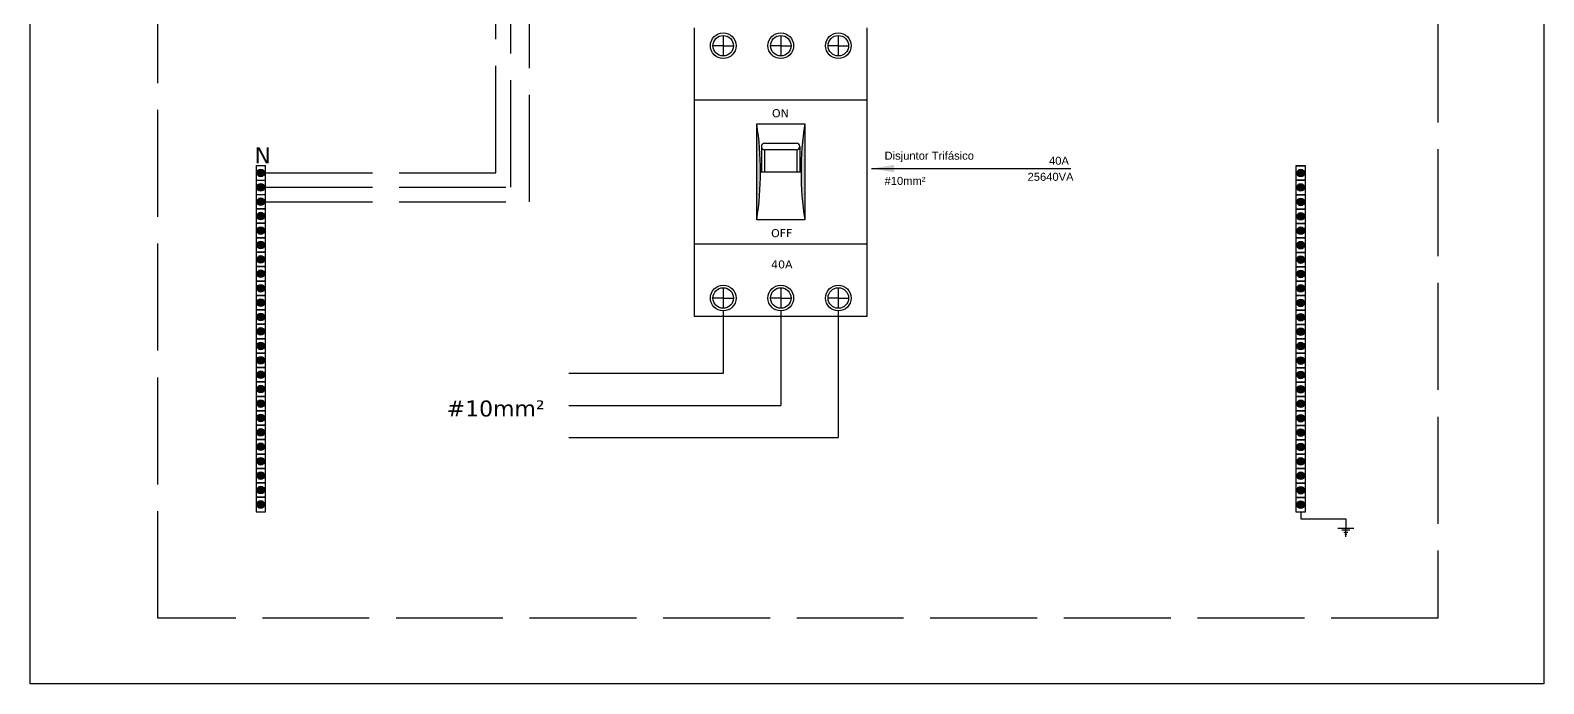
# Model space of a CAD drawing. Header units: millimetres. Extents: x 6732 to 8662, y 3965 to 4362.
# Drawn here: x 8248.2 to 8418.1, y 4151.7 to 4225 of the extents above; entities that cross this region are included whole.
import ezdxf

# ---------------------------------------------------------------- set-up
doc = ezdxf.new("R2010")
doc.units = ezdxf.units.MM
doc.linetypes.add('ACAD_ISO02W100', pattern=[15, 12, -3])
doc.layers.add('Neutro', color=4, linetype='ACAD_ISO02W100')
doc.styles.get("Standard").update_dxf_attribs({"font": 'arial.ttf'})
doc.dimstyles.new('ISO-25', dxfattribs={"dimtxt": 2.5, "dimasz": 2.5, "dimexe": 1.25, "dimexo": 0.625, "dimtad": 1, "dimtxsty": 'Standard', "dimcen": 2.5, "dimadec": 0, "dimazin": 0, "dimtfac": 1, "dimtmove": 0, "dimatfit": 3, "dimfxl": 1, "dimarcsym": 0})

msp = doc.modelspace()

# ---------------------------------------------------------------- hatches: boundary and pattern name
for points in [[(8329.74, 4214.51), (8329.74, 4203.73, 0.078466)], [(8335.13, 4214.51, 0.078466), (8335.13, 4203.73)]]:
    msp.add_hatch(color=256).paths.add_polyline_path(points)
h = msp.add_hatch(color=4)
h.paths.add_polyline_path([(8273.97, 4209.43, 0.36549), (8273.62, 4209.01, 0.36549), (8273.97, 4208.59)])
h.paths.add_polyline_path([(8274.47, 4209.01, 0.36549), (8274.12, 4209.43), (8274.12, 4208.59, 0.36549)])
h = msp.add_hatch(color=3)
h.paths.add_polyline_path([(8390.76, 4209.41, 0.36549), (8390.4, 4208.99, 0.36549), (8390.76, 4208.56)])
h.paths.add_polyline_path([(8391.25, 4208.99, 0.36549), (8390.9, 4209.41), (8390.9, 4208.56, 0.36549)])
h = msp.add_hatch(color=4)
h.paths.add_polyline_path([(8273.97, 4207.81, 0.36549), (8273.62, 4207.39, 0.36549), (8273.97, 4206.97)])
h.paths.add_polyline_path([(8274.47, 4207.39, 0.36549), (8274.12, 4207.81), (8274.12, 4206.97, 0.36549)])
h = msp.add_hatch(color=3)
h.paths.add_polyline_path([(8390.76, 4207.79, 0.36549), (8390.4, 4207.37, 0.36549), (8390.76, 4206.95)])
h.paths.add_polyline_path([(8391.25, 4207.37, 0.36549), (8390.9, 4207.79), (8390.9, 4206.95, 0.36549)])
h = msp.add_hatch(color=4)
h.paths.add_polyline_path([(8273.97, 4206.19, 0.36549), (8273.62, 4205.77, 0.36549), (8273.97, 4205.35)])
h.paths.add_polyline_path([(8274.47, 4205.77, 0.36549), (8274.12, 4206.19), (8274.12, 4205.35, 0.36549)])
h = msp.add_hatch(color=4)
h.paths.add_polyline_path([(8273.97, 4204.58, 0.36549), (8273.62, 4204.16, 0.36549), (8273.97, 4203.74)])
h.paths.add_polyline_path([(8274.47, 4204.16, 0.36549), (8274.12, 4204.58), (8274.12, 4203.74, 0.36549)])
h = msp.add_hatch(color=3)
h.paths.add_polyline_path([(8390.76, 4206.17, 0.36549), (8390.4, 4205.75, 0.36549), (8390.76, 4205.33)])
h.paths.add_polyline_path([(8391.25, 4205.75, 0.36549), (8390.9, 4206.17), (8390.9, 4205.33, 0.36549)])
h = msp.add_hatch(color=3)
h.paths.add_polyline_path([(8390.76, 4204.56, 0.36549), (8390.4, 4204.13, 0.36549), (8390.76, 4203.71)])
h.paths.add_polyline_path([(8391.25, 4204.13, 0.36549), (8390.9, 4204.56), (8390.9, 4203.71, 0.36549)])
h = msp.add_hatch(color=4)
h.paths.add_polyline_path([(8273.97, 4202.96, 0.36549), (8273.62, 4202.54, 0.36549), (8273.97, 4202.12)])
h.paths.add_polyline_path([(8274.47, 4202.54, 0.36549), (8274.12, 4202.96), (8274.12, 4202.12, 0.36549)])
h = msp.add_hatch(color=3)
h.paths.add_polyline_path([(8390.76, 4202.94, 0.36549), (8390.4, 4202.52, 0.36549), (8390.76, 4202.1)])
h.paths.add_polyline_path([(8391.25, 4202.52, 0.36549), (8390.9, 4202.94), (8390.9, 4202.1, 0.36549)])
h = msp.add_hatch(color=4)
h.paths.add_polyline_path([(8273.97, 4201.34, 0.36549), (8273.62, 4200.92, 0.36549), (8273.97, 4200.5)])
h.paths.add_polyline_path([(8274.47, 4200.92, 0.36549), (8274.12, 4201.34), (8274.12, 4200.5, 0.36549)])
h = msp.add_hatch(color=3)
h.paths.add_polyline_path([(8390.76, 4201.32, 0.36549), (8390.4, 4200.9, 0.36549), (8390.76, 4200.48)])
h.paths.add_polyline_path([(8391.25, 4200.9, 0.36549), (8390.9, 4201.32), (8390.9, 4200.48, 0.36549)])
h = msp.add_hatch(color=4)
h.paths.add_polyline_path([(8273.97, 4199.73, 0.36549), (8273.62, 4199.3, 0.36549), (8273.97, 4198.88)])
h.paths.add_polyline_path([(8274.47, 4199.3, 0.36549), (8274.12, 4199.73), (8274.12, 4198.88, 0.36549)])
h = msp.add_hatch(color=3)
h.paths.add_polyline_path([(8390.76, 4199.7, 0.36549), (8390.4, 4199.28, 0.36549), (8390.76, 4198.86)])
h.paths.add_polyline_path([(8391.25, 4199.28, 0.36549), (8390.9, 4199.7), (8390.9, 4198.86, 0.36549)])
h = msp.add_hatch(color=4)
h.paths.add_polyline_path([(8273.97, 4198.11, 0.36549), (8273.62, 4197.69, 0.36549), (8273.97, 4197.27)])
h.paths.add_polyline_path([(8274.47, 4197.69, 0.36549), (8274.12, 4198.11), (8274.12, 4197.27, 0.36549)])
h = msp.add_hatch(color=3)
h.paths.add_polyline_path([(8390.76, 4198.09, 0.36549), (8390.4, 4197.67, 0.36549), (8390.76, 4197.24)])
h.paths.add_polyline_path([(8391.25, 4197.67, 0.36549), (8390.9, 4198.09), (8390.9, 4197.24, 0.36549)])
h = msp.add_hatch(color=4)
h.paths.add_polyline_path([(8273.97, 4196.49, 0.36549), (8273.62, 4196.07, 0.36549), (8273.97, 4195.65)])
h.paths.add_polyline_path([(8274.47, 4196.07, 0.36549), (8274.12, 4196.49), (8274.12, 4195.65, 0.36549)])
h = msp.add_hatch(color=3)
h.paths.add_polyline_path([(8390.76, 4196.47, 0.36549), (8390.4, 4196.05, 0.36549), (8390.76, 4195.63)])
h.paths.add_polyline_path([(8391.25, 4196.05, 0.36549), (8390.9, 4196.47), (8390.9, 4195.63, 0.36549)])
h = msp.add_hatch(color=4)
h.paths.add_polyline_path([(8273.97, 4194.87, 0.36549), (8273.62, 4194.45, 0.36549), (8273.97, 4194.03)])
h.paths.add_polyline_path([(8274.47, 4194.45, 0.36549), (8274.12, 4194.87), (8274.12, 4194.03, 0.36549)])
h = msp.add_hatch(color=3)
h.paths.add_polyline_path([(8390.76, 4194.85, 0.36549), (8390.4, 4194.43, 0.36549), (8390.76, 4194.01)])
h.paths.add_polyline_path([(8391.25, 4194.43, 0.36549), (8390.9, 4194.85), (8390.9, 4194.01, 0.36549)])
h = msp.add_hatch(color=4)
h.paths.add_polyline_path([(8273.97, 4193.26, 0.36549), (8273.62, 4192.84, 0.36549), (8273.97, 4192.42)])
h.paths.add_polyline_path([(8274.47, 4192.84, 0.36549), (8274.12, 4193.26), (8274.12, 4192.42, 0.36549)])
h = msp.add_hatch(color=3)
h.paths.add_polyline_path([(8390.76, 4193.23, 0.36549), (8390.4, 4192.81, 0.36549), (8390.76, 4192.39)])
h.paths.add_polyline_path([(8391.25, 4192.81, 0.36549), (8390.9, 4193.23), (8390.9, 4192.39, 0.36549)])
h = msp.add_hatch(color=4)
h.paths.add_polyline_path([(8273.97, 4191.64, 0.36549), (8273.62, 4191.22, 0.36549), (8273.97, 4190.8)])
h.paths.add_polyline_path([(8274.47, 4191.22, 0.36549), (8274.12, 4191.64), (8274.12, 4190.8, 0.36549)])
h = msp.add_hatch(color=3)
h.paths.add_polyline_path([(8390.76, 4191.62, 0.36549), (8390.4, 4191.2, 0.36549), (8390.76, 4190.78)])
h.paths.add_polyline_path([(8391.25, 4191.2, 0.36549), (8390.9, 4191.62), (8390.9, 4190.78, 0.36549)])
h = msp.add_hatch(color=4)
h.paths.add_polyline_path([(8273.97, 4190.02, 0.36549), (8273.62, 4189.6, 0.36549), (8273.97, 4189.18)])
h.paths.add_polyline_path([(8274.47, 4189.6, 0.36549), (8274.12, 4190.02), (8274.12, 4189.18, 0.36549)])
h = msp.add_hatch(color=3)
h.paths.add_polyline_path([(8390.76, 4190, 0.36549), (8390.4, 4189.58, 0.36549), (8390.76, 4189.16)])
h.paths.add_polyline_path([(8391.25, 4189.58, 0.36549), (8390.9, 4190), (8390.9, 4189.16, 0.36549)])
h = msp.add_hatch(color=4)
h.paths.add_polyline_path([(8273.97, 4188.41, 0.36549), (8273.62, 4187.98, 0.36549), (8273.97, 4187.56)])
h.paths.add_polyline_path([(8274.47, 4187.98, 0.36549), (8274.12, 4188.41), (8274.12, 4187.56, 0.36549)])
h = msp.add_hatch(color=3)
h.paths.add_polyline_path([(8390.76, 4188.38, 0.36549), (8390.4, 4187.96, 0.36549), (8390.76, 4187.54)])
h.paths.add_polyline_path([(8391.25, 4187.96, 0.36549), (8390.9, 4188.38), (8390.9, 4187.54, 0.36549)])
h = msp.add_hatch(color=4)
h.paths.add_polyline_path([(8273.97, 4186.79, 0.36549), (8273.62, 4186.37, 0.36549), (8273.97, 4185.95)])
h.paths.add_polyline_path([(8274.47, 4186.37, 0.36549), (8274.12, 4186.79), (8274.12, 4185.95, 0.36549)])
h = msp.add_hatch(color=3)
h.paths.add_polyline_path([(8390.76, 4186.77, 0.36549), (8390.4, 4186.35, 0.36549), (8390.76, 4185.92)])
h.paths.add_polyline_path([(8391.25, 4186.35, 0.36549), (8390.9, 4186.77), (8390.9, 4185.92, 0.36549)])
h = msp.add_hatch(color=4)
h.paths.add_polyline_path([(8273.97, 4185.17, 0.36549), (8273.62, 4184.75, 0.36549), (8273.97, 4184.33)])
h.paths.add_polyline_path([(8274.47, 4184.75, 0.36549), (8274.12, 4185.17), (8274.12, 4184.33, 0.36549)])
h = msp.add_hatch(color=3)
h.paths.add_polyline_path([(8390.76, 4185.15, 0.36549), (8390.4, 4184.73, 0.36549), (8390.76, 4184.31)])
h.paths.add_polyline_path([(8391.25, 4184.73, 0.36549), (8390.9, 4185.15), (8390.9, 4184.31, 0.36549)])
h = msp.add_hatch(color=4)
h.paths.add_polyline_path([(8273.97, 4183.55, 0.36549), (8273.62, 4183.13, 0.36549), (8273.97, 4182.71)])
h.paths.add_polyline_path([(8274.47, 4183.13, 0.36549), (8274.12, 4183.55), (8274.12, 4182.71, 0.36549)])
h = msp.add_hatch(color=3)
h.paths.add_polyline_path([(8390.76, 4183.53, 0.36549), (8390.4, 4183.11, 0.36549), (8390.76, 4182.69)])
h.paths.add_polyline_path([(8391.25, 4183.11, 0.36549), (8390.9, 4183.53), (8390.9, 4182.69, 0.36549)])
h = msp.add_hatch(color=4)
h.paths.add_polyline_path([(8273.97, 4181.94, 0.36549), (8273.62, 4181.52, 0.36549), (8273.97, 4181.1)])
h.paths.add_polyline_path([(8274.47, 4181.52, 0.36549), (8274.12, 4181.94), (8274.12, 4181.1, 0.36549)])
h = msp.add_hatch(color=3)
h.paths.add_polyline_path([(8390.76, 4181.91, 0.36549), (8390.4, 4181.49, 0.36549), (8390.76, 4181.07)])
h.paths.add_polyline_path([(8391.25, 4181.49, 0.36549), (8390.9, 4181.91), (8390.9, 4181.07, 0.36549)])
h = msp.add_hatch(color=4)
h.paths.add_polyline_path([(8273.97, 4180.32, 0.36549), (8273.62, 4179.9, 0.36549), (8273.97, 4179.48)])
h.paths.add_polyline_path([(8274.47, 4179.9, 0.36549), (8274.12, 4180.32), (8274.12, 4179.48, 0.36549)])
h = msp.add_hatch(color=3)
h.paths.add_polyline_path([(8390.76, 4180.3, 0.36549), (8390.4, 4179.88, 0.36549), (8390.76, 4179.46)])
h.paths.add_polyline_path([(8391.25, 4179.88, 0.36549), (8390.9, 4180.3), (8390.9, 4179.46, 0.36549)])
h = msp.add_hatch(color=4)
h.paths.add_polyline_path([(8273.97, 4178.7, 0.36549), (8273.62, 4178.28, 0.36549), (8273.97, 4177.86)])
h.paths.add_polyline_path([(8274.47, 4178.28, 0.36549), (8274.12, 4178.7), (8274.12, 4177.86, 0.36549)])
h = msp.add_hatch(color=3)
h.paths.add_polyline_path([(8390.76, 4178.68, 0.36549), (8390.4, 4178.26, 0.36549), (8390.76, 4177.84)])
h.paths.add_polyline_path([(8391.25, 4178.26, 0.36549), (8390.9, 4178.68), (8390.9, 4177.84, 0.36549)])
h = msp.add_hatch(color=4)
h.paths.add_polyline_path([(8273.97, 4177.09, 0.36549), (8273.62, 4176.66, 0.36549), (8273.97, 4176.24)])
h.paths.add_polyline_path([(8274.47, 4176.66, 0.36549), (8274.12, 4177.09), (8274.12, 4176.24, 0.36549)])
h = msp.add_hatch(color=3)
h.paths.add_polyline_path([(8390.76, 4177.06, 0.36549), (8390.4, 4176.64, 0.36549), (8390.76, 4176.22)])
h.paths.add_polyline_path([(8391.25, 4176.64, 0.36549), (8390.9, 4177.06), (8390.9, 4176.22, 0.36549)])
h = msp.add_hatch(color=4)
h.paths.add_polyline_path([(8273.97, 4175.47, 0.36549), (8273.62, 4175.05, 0.36549), (8273.97, 4174.63)])
h.paths.add_polyline_path([(8274.47, 4175.05, 0.36549), (8274.12, 4175.47), (8274.12, 4174.63, 0.36549)])
h = msp.add_hatch(color=3)
h.paths.add_polyline_path([(8390.76, 4175.45, 0.36549), (8390.4, 4175.03, 0.36549), (8390.76, 4174.6)])
h.paths.add_polyline_path([(8391.25, 4175.03, 0.36549), (8390.9, 4175.45), (8390.9, 4174.6, 0.36549)])
h = msp.add_hatch(color=4)
h.paths.add_polyline_path([(8273.97, 4173.85, 0.36549), (8273.62, 4173.43, 0.36549), (8273.97, 4173.01)])
h.paths.add_polyline_path([(8274.47, 4173.43, 0.36549), (8274.12, 4173.85), (8274.12, 4173.01, 0.36549)])
h = msp.add_hatch(color=3)
h.paths.add_polyline_path([(8390.76, 4173.83, 0.36549), (8390.4, 4173.41, 0.36549), (8390.76, 4172.99)])
h.paths.add_polyline_path([(8391.25, 4173.41, 0.36549), (8390.9, 4173.83), (8390.9, 4172.99, 0.36549)])
h = msp.add_hatch(color=4)
h.paths.add_polyline_path([(8273.97, 4172.23, 0.36549), (8273.62, 4171.81, 0.36549), (8273.97, 4171.39)])
h.paths.add_polyline_path([(8274.47, 4171.81, 0.36549), (8274.12, 4172.23), (8274.12, 4171.39, 0.36549)])
h = msp.add_hatch(color=3)
h.paths.add_polyline_path([(8390.76, 4172.21, 0.36549), (8390.4, 4171.79, 0.36549), (8390.76, 4171.37)])
h.paths.add_polyline_path([(8391.25, 4171.79, 0.36549), (8390.9, 4172.21), (8390.9, 4171.37, 0.36549)])

# ---------------------------------------------------------------- linework, layer by layer
at = {"color": 3, "linetype": 'ACAD_ISO02W100'}
for p, q in [((8262.49, 4159.07), (8262.49, 4346.66)), ((8406.23, 4346.66), (8406.23, 4159.07)), ((8406.23, 4159.07), (8262.49, 4159.07))]:
    msp.add_line(p, q, dxfattribs=at)
for p, q in [((8322.73, 4225.29), (8322.73, 4192.95)), ((8342.14, 4192.95), (8342.14, 4225.29)), ((8325.97, 4223.27), (8324.82, 4223.27)), ((8325.97, 4224.42), (8325.97, 4223.27)), ((8325.97, 4223.27), (8325.97, 4222.13)), ((8325.97, 4223.27), (8327.11, 4223.27)), ((8332.44, 4223.27), (8331.29, 4223.27)), ((8332.44, 4224.42), (8332.44, 4223.27)), ((8332.44, 4223.27), (8332.44, 4222.13)), ((8332.44, 4223.27), (8333.58, 4223.27)), ((8338.9, 4223.27), (8337.76, 4223.27)), ((8338.9, 4224.42), (8338.9, 4223.27)), ((8338.9, 4223.27), (8338.9, 4222.13)), ((8338.9, 4223.27), (8340.05, 4223.27)), ((8322.73, 4217.21), (8335.67, 4217.21)), ((8329.2, 4217.21), (8342.14, 4217.21)), ((8329.74, 4214.51), (8335.13, 4214.51)), ((8329.74, 4203.73), (8329.74, 4214.51)), ((8335.13, 4214.51), (8335.13, 4203.73)), ((8330.27, 4211.97), (8330.27, 4209.12)), ((8330.62, 4212.33), (8334.22, 4212.33)), ((8334.22, 4211.61), (8330.62, 4211.61)), ((8330.62, 4211.61), (8330.62, 4209.12)), ((8334.23, 4211.61), (8334.23, 4209.12)), ((8334.58, 4211.97), (8334.58, 4209.12)), ((8330.16, 4209.12), (8334.71, 4209.12)), ((8335.13, 4203.73), (8329.74, 4203.73)), ((8322.73, 4201.04), (8335.67, 4201.04)), ((8329.2, 4201.04), (8342.14, 4201.04)), ((8325.97, 4196.12), (8325.97, 4194.97)), ((8332.44, 4196.12), (8332.44, 4194.97)), ((8338.9, 4196.12), (8338.9, 4194.97)), ((8325.97, 4194.97), (8324.82, 4194.97)), ((8325.97, 4194.97), (8325.97, 4193.83)), ((8325.97, 4194.97), (8327.11, 4194.97)), ((8332.44, 4194.97), (8331.29, 4194.97)), ((8332.44, 4194.97), (8332.44, 4193.83)), ((8332.44, 4194.97), (8333.58, 4194.97)), ((8338.9, 4194.97), (8337.76, 4194.97)), ((8338.9, 4194.97), (8338.9, 4193.83)), ((8338.9, 4194.97), (8340.05, 4194.97)), ((8322.73, 4192.95), (8342.14, 4192.95))]:
    msp.add_line(p, q)
at = {"color": 4}
for p, q in [((8273.51, 4209.82), (8273.51, 4208.2)), ((8273.51, 4209.82), (8274.58, 4209.82)), ((8274.58, 4208.2), (8274.58, 4209.82)), ((8273.51, 4208.2), (8273.51, 4206.58)), ((8273.51, 4208.2), (8274.58, 4208.2)), ((8273.51, 4208.2), (8274.58, 4208.2)), ((8273.97, 4208.59), (8273.97, 4209.43)), ((8274.12, 4208.59), (8274.12, 4209.43)), ((8274.58, 4206.58), (8274.58, 4208.2)), ((8273.51, 4206.58), (8273.51, 4204.96)), ((8273.51, 4206.58), (8274.58, 4206.58)), ((8273.51, 4206.58), (8274.58, 4206.58)), ((8273.97, 4206.97), (8273.97, 4207.81)), ((8274.12, 4206.97), (8274.12, 4207.81)), ((8274.58, 4204.96), (8274.58, 4206.58)), ((8274.58, 4204.96), (8273.51, 4204.96)), ((8273.51, 4204.96), (8273.51, 4203.35)), ((8273.51, 4204.96), (8274.58, 4204.96)), ((8273.51, 4204.96), (8274.58, 4204.96)), ((8273.97, 4205.35), (8273.97, 4206.19)), ((8273.97, 4203.74), (8273.97, 4204.58)), ((8274.12, 4205.35), (8274.12, 4206.19)), ((8274.12, 4203.74), (8274.12, 4204.58)), ((8274.58, 4203.35), (8274.58, 4204.96)), ((8274.58, 4203.35), (8273.51, 4203.35)), ((8273.51, 4203.35), (8273.51, 4201.73)), ((8273.51, 4203.35), (8274.58, 4203.35)), ((8273.97, 4202.12), (8273.97, 4202.96)), ((8274.12, 4202.12), (8274.12, 4202.96)), ((8274.58, 4201.73), (8274.58, 4203.35)), ((8274.58, 4201.73), (8273.51, 4201.73)), ((8273.51, 4201.73), (8273.51, 4200.11)), ((8273.51, 4201.73), (8274.58, 4201.73)), ((8273.97, 4200.5), (8273.97, 4201.34)), ((8274.12, 4200.5), (8274.12, 4201.34)), ((8274.58, 4200.11), (8274.58, 4201.73)), ((8274.58, 4200.11), (8273.51, 4200.11)), ((8273.51, 4200.11), (8273.51, 4198.5)), ((8273.51, 4200.11), (8274.58, 4200.11)), ((8273.97, 4198.88), (8273.97, 4199.73)), ((8274.12, 4198.88), (8274.12, 4199.73)), ((8274.58, 4198.5), (8274.58, 4200.11)), ((8274.58, 4198.5), (8273.51, 4198.5)), ((8273.51, 4198.5), (8273.51, 4196.88)), ((8273.51, 4198.5), (8274.58, 4198.5)), ((8273.97, 4197.27), (8273.97, 4198.11)), ((8274.12, 4197.27), (8274.12, 4198.11)), ((8274.58, 4196.88), (8274.58, 4198.5)), ((8274.58, 4196.88), (8273.51, 4196.88)), ((8273.51, 4196.88), (8273.51, 4195.26)), ((8273.51, 4196.88), (8274.58, 4196.88)), ((8273.97, 4195.65), (8273.97, 4196.49)), ((8274.12, 4195.65), (8274.12, 4196.49)), ((8274.58, 4195.26), (8274.58, 4196.88)), ((8274.58, 4195.26), (8273.51, 4195.26)), ((8273.51, 4195.26), (8273.51, 4193.64)), ((8273.51, 4195.26), (8274.58, 4195.26)), ((8273.97, 4194.03), (8273.97, 4194.87)), ((8274.12, 4194.03), (8274.12, 4194.87)), ((8274.58, 4193.64), (8274.58, 4195.26)), ((8274.58, 4193.64), (8273.51, 4193.64)), ((8273.51, 4193.64), (8273.51, 4192.03)), ((8273.51, 4193.64), (8274.58, 4193.64)), ((8273.97, 4192.42), (8273.97, 4193.26)), ((8274.12, 4192.42), (8274.12, 4193.26)), ((8274.58, 4192.03), (8274.58, 4193.64)), ((8274.58, 4192.03), (8273.51, 4192.03)), ((8273.51, 4192.03), (8273.51, 4190.41)), ((8273.51, 4192.03), (8274.58, 4192.03)), ((8273.97, 4190.8), (8273.97, 4191.64)), ((8274.12, 4190.8), (8274.12, 4191.64)), ((8274.58, 4190.41), (8274.58, 4192.03)), ((8274.58, 4190.41), (8273.51, 4190.41)), ((8273.51, 4190.41), (8273.51, 4188.79)), ((8273.51, 4190.41), (8274.58, 4190.41)), ((8273.97, 4189.18), (8273.97, 4190.02)), ((8274.12, 4189.18), (8274.12, 4190.02)), ((8274.58, 4188.79), (8274.58, 4190.41)), ((8274.58, 4188.79), (8273.51, 4188.79)), ((8273.51, 4188.79), (8273.51, 4187.18)), ((8273.51, 4188.79), (8274.58, 4188.79)), ((8273.97, 4187.56), (8273.97, 4188.41)), ((8274.12, 4187.56), (8274.12, 4188.41)), ((8274.58, 4187.18), (8274.58, 4188.79)), ((8274.58, 4187.18), (8273.51, 4187.18)), ((8273.51, 4187.18), (8273.51, 4185.56)), ((8273.51, 4187.18), (8274.58, 4187.18)), ((8273.97, 4185.95), (8273.97, 4186.79)), ((8274.12, 4185.95), (8274.12, 4186.79)), ((8274.58, 4185.56), (8274.58, 4187.18)), ((8274.58, 4185.56), (8273.51, 4185.56)), ((8273.51, 4185.56), (8273.51, 4183.94)), ((8273.51, 4185.56), (8274.58, 4185.56)), ((8273.97, 4184.33), (8273.97, 4185.17)), ((8274.12, 4184.33), (8274.12, 4185.17)), ((8274.58, 4183.94), (8274.58, 4185.56)), ((8274.58, 4183.94), (8273.51, 4183.94)), ((8273.51, 4183.94), (8273.51, 4182.32)), ((8273.51, 4183.94), (8274.58, 4183.94)), ((8273.97, 4182.71), (8273.97, 4183.55)), ((8274.12, 4182.71), (8274.12, 4183.55)), ((8274.58, 4182.32), (8274.58, 4183.94)), ((8274.58, 4182.32), (8273.51, 4182.32)), ((8273.51, 4182.32), (8273.51, 4180.71)), ((8273.51, 4182.32), (8274.58, 4182.32)), ((8273.97, 4181.1), (8273.97, 4181.94)), ((8274.12, 4181.1), (8274.12, 4181.94)), ((8274.58, 4180.71), (8274.58, 4182.32)), ((8274.58, 4180.71), (8273.51, 4180.71)), ((8273.51, 4180.71), (8273.51, 4179.09)), ((8273.51, 4180.71), (8274.58, 4180.71)), ((8274.58, 4179.09), (8273.51, 4179.09)), ((8273.51, 4179.09), (8273.51, 4177.47)), ((8273.51, 4179.09), (8274.58, 4179.09)), ((8273.97, 4179.48), (8273.97, 4180.32)), ((8274.12, 4179.48), (8274.12, 4180.32)), ((8274.58, 4179.09), (8274.58, 4180.71)), ((8274.58, 4177.47), (8274.58, 4179.09)), ((8274.58, 4177.47), (8273.51, 4177.47)), ((8273.51, 4177.47), (8273.51, 4175.86)), ((8273.51, 4177.47), (8274.58, 4177.47)), ((8273.97, 4177.86), (8273.97, 4178.7)), ((8274.12, 4177.86), (8274.12, 4178.7)), ((8274.58, 4175.86), (8274.58, 4177.47)), ((8274.58, 4175.86), (8273.51, 4175.86)), ((8273.51, 4175.86), (8273.51, 4174.24)), ((8273.51, 4175.86), (8274.58, 4175.86)), ((8273.97, 4176.24), (8273.97, 4177.09)), ((8274.12, 4176.24), (8274.12, 4177.09)), ((8274.58, 4174.24), (8274.58, 4175.86)), ((8274.58, 4174.24), (8273.51, 4174.24)), ((8273.51, 4174.24), (8273.51, 4172.62)), ((8273.51, 4174.24), (8274.58, 4174.24)), ((8273.97, 4174.63), (8273.97, 4175.47)), ((8274.12, 4174.63), (8274.12, 4175.47)), ((8274.58, 4172.62), (8274.58, 4174.24)), ((8274.58, 4172.62), (8273.51, 4172.62)), ((8273.51, 4172.62), (8273.51, 4171)), ((8273.51, 4172.62), (8274.58, 4172.62)), ((8273.97, 4173.01), (8273.97, 4173.85)), ((8274.12, 4173.01), (8274.12, 4173.85)), ((8274.58, 4171), (8274.58, 4172.62)), ((8273.51, 4171), (8274.58, 4171)), ((8273.97, 4171.39), (8273.97, 4172.23)), ((8274.12, 4171.39), (8274.12, 4172.23))]:
    msp.add_line(p, q, dxfattribs=at)
at = {"color": 3}
for p, q in [((8391.37, 4209.79), (8390.29, 4209.79)), ((8390.29, 4209.79), (8390.29, 4208.18)), ((8390.29, 4209.79), (8391.37, 4209.79)), ((8391.37, 4208.18), (8391.37, 4209.79)), ((8391.37, 4208.18), (8390.29, 4208.18)), ((8390.29, 4208.18), (8390.29, 4206.56)), ((8390.29, 4208.18), (8391.37, 4208.18)), ((8390.29, 4208.18), (8391.37, 4208.18)), ((8390.76, 4208.56), (8390.76, 4209.41)), ((8390.9, 4208.56), (8390.9, 4209.41)), ((8391.37, 4206.56), (8391.37, 4208.18)), ((8391.37, 4206.56), (8390.29, 4206.56)), ((8390.29, 4206.56), (8390.29, 4204.94)), ((8390.29, 4206.56), (8391.37, 4206.56)), ((8390.29, 4206.56), (8391.37, 4206.56)), ((8390.76, 4206.95), (8390.76, 4207.79)), ((8390.9, 4206.95), (8390.9, 4207.79)), ((8391.37, 4204.94), (8391.37, 4206.56)), ((8391.37, 4204.94), (8390.29, 4204.94)), ((8390.29, 4204.94), (8390.29, 4203.33)), ((8390.29, 4204.94), (8391.37, 4204.94)), ((8390.29, 4204.94), (8391.37, 4204.94)), ((8390.76, 4205.33), (8390.76, 4206.17)), ((8390.76, 4203.71), (8390.76, 4204.56)), ((8390.9, 4205.33), (8390.9, 4206.17)), ((8390.9, 4203.71), (8390.9, 4204.56)), ((8391.37, 4203.33), (8391.37, 4204.94)), ((8391.37, 4203.33), (8390.29, 4203.33)), ((8390.29, 4203.33), (8390.29, 4201.71)), ((8390.29, 4203.33), (8391.37, 4203.33)), ((8390.29, 4203.33), (8391.37, 4203.33)), ((8390.76, 4202.1), (8390.76, 4202.94)), ((8390.9, 4202.1), (8390.9, 4202.94)), ((8391.37, 4201.71), (8391.37, 4203.33)), ((8391.37, 4201.71), (8390.29, 4201.71)), ((8390.29, 4201.71), (8390.29, 4200.09)), ((8390.29, 4201.71), (8391.37, 4201.71)), ((8390.29, 4201.71), (8391.37, 4201.71)), ((8390.76, 4200.48), (8390.76, 4201.32)), ((8390.9, 4200.48), (8390.9, 4201.32)), ((8391.37, 4200.09), (8391.37, 4201.71)), ((8391.37, 4200.09), (8390.29, 4200.09)), ((8390.29, 4200.09), (8390.29, 4198.47)), ((8390.29, 4200.09), (8391.37, 4200.09)), ((8390.29, 4200.09), (8391.37, 4200.09)), ((8390.76, 4198.86), (8390.76, 4199.7)), ((8390.9, 4198.86), (8390.9, 4199.7)), ((8391.37, 4198.47), (8391.37, 4200.09)), ((8391.37, 4198.47), (8390.29, 4198.47)), ((8390.29, 4198.47), (8390.29, 4196.86)), ((8390.29, 4198.47), (8391.37, 4198.47)), ((8390.76, 4197.24), (8390.76, 4198.09)), ((8390.9, 4197.24), (8390.9, 4198.09)), ((8391.37, 4196.86), (8391.37, 4198.47)), ((8391.37, 4196.86), (8390.29, 4196.86)), ((8390.29, 4196.86), (8390.29, 4195.24)), ((8390.29, 4196.86), (8391.37, 4196.86)), ((8390.76, 4195.63), (8390.76, 4196.47)), ((8390.9, 4195.63), (8390.9, 4196.47)), ((8391.37, 4195.24), (8391.37, 4196.86)), ((8391.37, 4195.24), (8390.29, 4195.24)), ((8390.29, 4195.24), (8390.29, 4193.62)), ((8390.29, 4195.24), (8391.37, 4195.24)), ((8390.76, 4194.01), (8390.76, 4194.85)), ((8390.9, 4194.01), (8390.9, 4194.85)), ((8391.37, 4193.62), (8391.37, 4195.24)), ((8391.37, 4193.62), (8390.29, 4193.62)), ((8390.29, 4193.62), (8390.29, 4192.01)), ((8390.29, 4193.62), (8391.37, 4193.62)), ((8390.76, 4192.39), (8390.76, 4193.23)), ((8390.9, 4192.39), (8390.9, 4193.23)), ((8391.37, 4192.01), (8391.37, 4193.62)), ((8391.37, 4192.01), (8390.29, 4192.01)), ((8390.29, 4192.01), (8390.29, 4190.39)), ((8390.29, 4192.01), (8391.37, 4192.01)), ((8390.76, 4190.78), (8390.76, 4191.62)), ((8390.9, 4190.78), (8390.9, 4191.62)), ((8391.37, 4190.39), (8391.37, 4192.01)), ((8391.37, 4190.39), (8390.29, 4190.39)), ((8390.29, 4190.39), (8390.29, 4188.77)), ((8390.29, 4190.39), (8391.37, 4190.39)), ((8390.76, 4189.16), (8390.76, 4190)), ((8390.9, 4189.16), (8390.9, 4190)), ((8391.37, 4188.77), (8391.37, 4190.39)), ((8391.37, 4188.77), (8390.29, 4188.77)), ((8390.29, 4188.77), (8390.29, 4187.15)), ((8390.29, 4188.77), (8391.37, 4188.77)), ((8390.76, 4187.54), (8390.76, 4188.38)), ((8390.9, 4187.54), (8390.9, 4188.38)), ((8391.37, 4187.15), (8391.37, 4188.77)), ((8391.37, 4187.15), (8390.29, 4187.15)), ((8390.29, 4187.15), (8390.29, 4185.54)), ((8390.29, 4187.15), (8391.37, 4187.15)), ((8390.76, 4185.92), (8390.76, 4186.77)), ((8390.9, 4185.92), (8390.9, 4186.77)), ((8391.37, 4185.54), (8391.37, 4187.15)), ((8391.37, 4185.54), (8390.29, 4185.54)), ((8390.29, 4185.54), (8390.29, 4183.92)), ((8390.29, 4185.54), (8391.37, 4185.54)), ((8390.76, 4184.31), (8390.76, 4185.15)), ((8390.9, 4184.31), (8390.9, 4185.15)), ((8391.37, 4183.92), (8391.37, 4185.54)), ((8391.37, 4183.92), (8390.29, 4183.92)), ((8390.29, 4183.92), (8390.29, 4182.3)), ((8390.29, 4183.92), (8391.37, 4183.92)), ((8390.76, 4182.69), (8390.76, 4183.53)), ((8390.9, 4182.69), (8390.9, 4183.53)), ((8391.37, 4182.3), (8391.37, 4183.92)), ((8391.37, 4182.3), (8390.29, 4182.3)), ((8390.29, 4182.3), (8390.29, 4180.69)), ((8390.29, 4182.3), (8391.37, 4182.3)), ((8390.76, 4181.07), (8390.76, 4181.91)), ((8390.9, 4181.07), (8390.9, 4181.91)), ((8391.37, 4180.69), (8391.37, 4182.3)), ((8391.37, 4180.69), (8390.29, 4180.69)), ((8390.29, 4180.69), (8390.29, 4179.07)), ((8390.29, 4180.69), (8391.37, 4180.69)), ((8391.37, 4179.07), (8390.29, 4179.07)), ((8390.29, 4179.07), (8390.29, 4177.45)), ((8390.29, 4179.07), (8391.37, 4179.07)), ((8390.76, 4179.46), (8390.76, 4180.3)), ((8390.9, 4179.46), (8390.9, 4180.3)), ((8391.37, 4179.07), (8391.37, 4180.69)), ((8391.37, 4177.45), (8391.37, 4179.07)), ((8391.37, 4177.45), (8390.29, 4177.45)), ((8390.29, 4177.45), (8390.29, 4175.83)), ((8390.29, 4177.45), (8391.37, 4177.45)), ((8390.76, 4177.84), (8390.76, 4178.68)), ((8390.9, 4177.84), (8390.9, 4178.68)), ((8391.37, 4175.83), (8391.37, 4177.45)), ((8391.37, 4175.83), (8390.29, 4175.83)), ((8390.29, 4175.83), (8390.29, 4174.22)), ((8390.29, 4175.83), (8391.37, 4175.83)), ((8390.76, 4176.22), (8390.76, 4177.06)), ((8390.9, 4176.22), (8390.9, 4177.06)), ((8391.37, 4174.22), (8391.37, 4175.83)), ((8391.37, 4174.22), (8390.29, 4174.22)), ((8390.29, 4174.22), (8390.29, 4172.6)), ((8390.29, 4174.22), (8391.37, 4174.22)), ((8390.76, 4174.6), (8390.76, 4175.45)), ((8390.9, 4174.6), (8390.9, 4175.45)), ((8391.37, 4172.6), (8391.37, 4174.22)), ((8391.37, 4172.6), (8390.29, 4172.6)), ((8390.29, 4172.6), (8390.29, 4170.98)), ((8390.29, 4172.6), (8391.37, 4172.6)), ((8390.76, 4172.99), (8390.76, 4173.83)), ((8390.9, 4172.99), (8390.9, 4173.83)), ((8391.37, 4170.98), (8391.37, 4172.6)), ((8390.29, 4170.98), (8391.37, 4170.98)), ((8390.76, 4171.37), (8390.76, 4172.21)), ((8390.83, 4170.98), (8390.83, 4170.19)), ((8390.9, 4171.37), (8390.9, 4172.21)), ((8390.83, 4170.19), (8395.89, 4170.19)), ((8394.99, 4169.17), (8396.78, 4169.17)), ((8395.44, 4168.96), (8396.33, 4168.96)), ((8395.89, 4170.19), (8395.89, 4169.17)), ((8395.89, 4168.27), (8395.89, 4169.17)), ((8395.66, 4168.72), (8396.11, 4168.72)), ((8395.77, 4168.49), (8396, 4168.49)), ((8395.83, 4168.27), (8395.94, 4168.27))]:
    msp.add_line(p, q, dxfattribs=at)
at = {"color": 1, "lineweight": 30}
for p, q in [((8325.97, 4193.53), (8325.97, 4186.49)), ((8332.44, 4193.53), (8332.44, 4182.9)), ((8338.9, 4193.53), (8338.9, 4179.31)), ((8325.97, 4186.49), (8308.62, 4186.49)), ((8308.62, 4182.9), (8332.44, 4182.9)), ((8308.62, 4179.31), (8338.9, 4179.31))]:
    msp.add_line(p, q, dxfattribs=at)
msp.add_lwpolyline([(8248.16, 4350.03), (8418.11, 4350.03), (8418.11, 4151.71), (8248.16, 4151.71)], close=True)
for centre, radius in [((8325.97, 4223.27), 1.44), ((8325.97, 4223.27), 1.15), ((8332.44, 4223.27), 1.44), ((8332.44, 4223.27), 1.15), ((8338.9, 4223.27), 1.44), ((8338.9, 4223.27), 1.15), ((8325.97, 4194.97), 1.44), ((8325.97, 4194.97), 1.15), ((8332.44, 4194.97), 1.44), ((8332.44, 4194.97), 1.15), ((8338.9, 4194.97), 1.44), ((8338.9, 4194.97), 1.15)]:
    msp.add_circle(centre, radius)
at = {"color": 4}
for centre in [(8274.04, 4209.01), (8274.04, 4207.39), (8274.04, 4205.77), (8274.04, 4204.16), (8274.04, 4202.54), (8274.04, 4200.92), (8274.04, 4199.3), (8274.04, 4197.69), (8274.04, 4196.07), (8274.04, 4194.45), (8274.04, 4192.84), (8274.04, 4191.22), (8274.04, 4189.6), (8274.04, 4187.98), (8274.04, 4186.37), (8274.04, 4184.75), (8274.04, 4183.13), (8274.04, 4181.52), (8274.04, 4179.9), (8274.04, 4178.28), (8274.04, 4176.66), (8274.04, 4175.05), (8274.04, 4173.43), (8274.04, 4171.81)]:
    msp.add_circle(centre, 0.427, dxfattribs=at)
at = {"color": 3}
for centre in [(8390.83, 4208.99), (8390.83, 4207.37), (8390.83, 4205.75), (8390.83, 4204.13), (8390.83, 4202.52), (8390.83, 4200.9), (8390.83, 4199.28), (8390.83, 4197.67), (8390.83, 4196.05), (8390.83, 4194.43), (8390.83, 4192.81), (8390.83, 4191.2), (8390.83, 4189.58), (8390.83, 4187.96), (8390.83, 4186.35), (8390.83, 4184.73), (8390.83, 4183.11), (8390.83, 4181.49), (8390.83, 4179.88), (8390.83, 4178.26), (8390.83, 4176.64), (8390.83, 4175.03), (8390.83, 4173.41), (8390.83, 4171.79)]:
    msp.add_circle(centre, 0.427, dxfattribs=at)
for centre, radius, start, end in [((8295.6, 4209.12), 34.56, 351.0269, 8.9731), ((8369.27, 4209.12), 34.56, 171.0269, 188.9731), ((8330.62, 4211.97), 0.359, 90, 270), ((8334.22, 4211.97), 0.359, 270, 90)]:
    msp.add_arc(centre, radius, start, end)
at = {"layer": 'Neutro'}
for points in [[(8274.58, 4205.77), (8304.21, 4205.77), (8304.21, 4226.01), (8323.81, 4226.01), (8323.81, 4269.53), (8321.56, 4269.53)], [(8274.58, 4207.39), (8302.11, 4207.39), (8302.11, 4226.66), (8322.96, 4226.66), (8322.96, 4255.52), (8321.56, 4255.52)], [(8274.58, 4209.01), (8300.44, 4209.01), (8300.44, 4227.56), (8322.12, 4227.56), (8322.12, 4241.5), (8321.56, 4241.5)]]:
    msp.add_lwpolyline(points, dxfattribs=at)

# ---------------------------------------------------------------- texts
at = {"color": 30, "lineweight": 30}
for s, height, p in [('Disjuntor Trifásico', 0.8984, (8344.09, 4210.49)), ('40A', 0.898, (8362.56, 4209.92)), ('#10mm²', 0.898, (8344.09, 4207.66)), ('25640VA', 0.898, (8360.15, 4208.12))]:
    msp.add_text(s, height=height, dxfattribs=at).set_placement(p)
at = {"color": 3, "insert": (8331.45, 4216.15), "char_height": 0.8984, "width": 2.4709, "attachment_point": 1}
msp.add_mtext('{\\fVerdana|b0|i0|c0|p34;ON}', dxfattribs=at)
at = {"attachment_point": 1}
for s, insert, char_height, width in [('{\\fVerdana|b0|i0|c0|p34;N}', (8273.35, 4211.86), 1.7789, 1.541), ('{\\fVerdana|b0|i0|c0|p34;40A}', (8331.35, 4199.19), 0.8984, 2.4709), ('{\\fVerdana|b0|i0|c0|p34;#10mm²}', (8294.93, 4183.48), 1.7969, 13.468)]:
    msp.add_mtext(s, dxfattribs=dict(at, insert=insert, char_height=char_height, width=width))
at = {"color": 1, "insert": (8331.35, 4202.7), "char_height": 0.8984, "width": 2.4709, "attachment_point": 1}
msp.add_mtext('{\\fVerdana|b0|i0|c0|p34;OFF}', dxfattribs=at)

# ---------------------------------------------------------------- leaders
at = {"color": 30}
msp.add_leader([(8342.64, 4209.49), (8365.01, 4209.49)], dimstyle='ISO-25', override={"dimgap": 0.625, "dimtad": 0}, dxfattribs=at)

doc.saveas('drawing.dxf')
